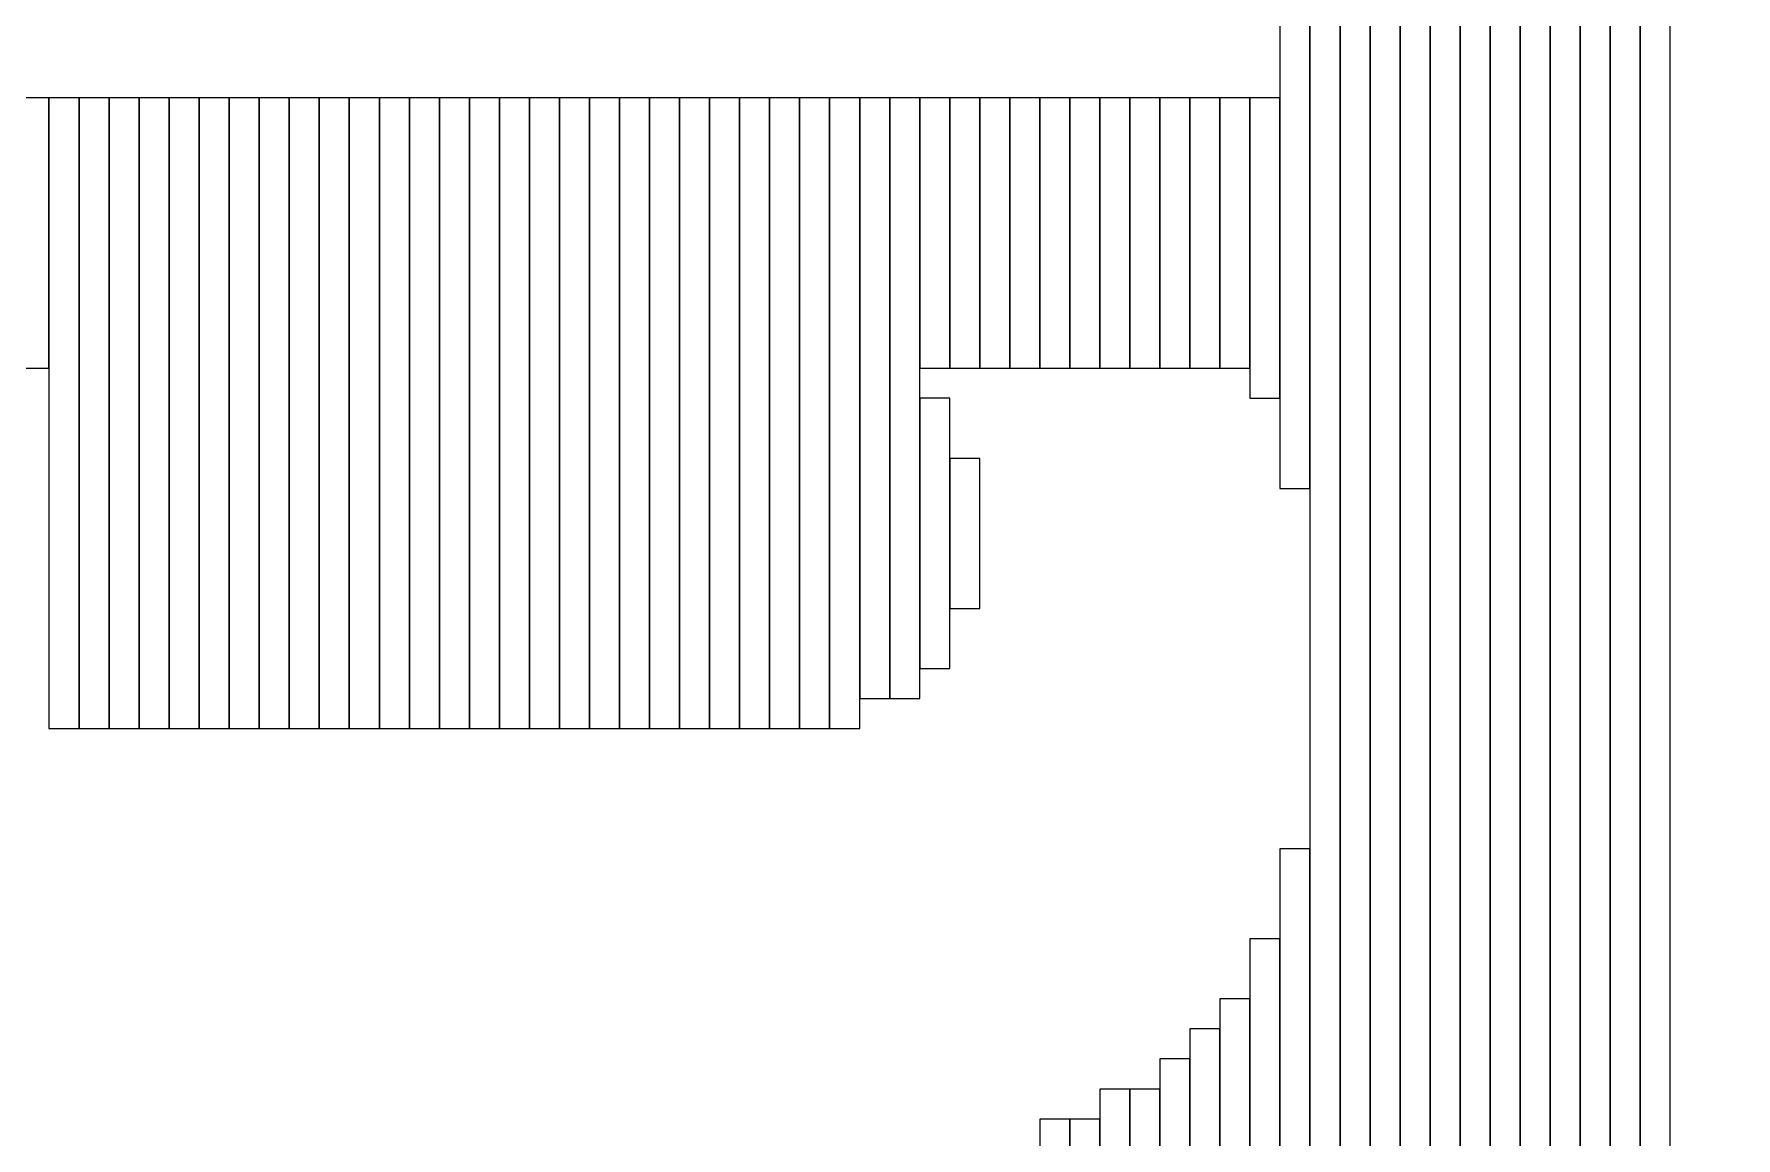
# Model space of a CAD drawing. Header units: millimetres. Extents: x -90 to 99, y -65 to 67.
# Drawn here: x -49.509 to -48.069, y -5.551 to -4.617 of the extents above; entities that cross this region are included whole.
import ezdxf

# ---------------------------------------------------------------- set-up
doc = ezdxf.new("R2010")
doc.units = ezdxf.units.MM
doc.header["$MEASUREMENT"] = 0
doc.layers.add('BG_OUTLINE', color=7, linetype='Continuous')
doc.layers.add('MA_PEN3', color=7, linetype='Continuous')

msp = doc.modelspace()

# ---------------------------------------------------------------- linework, layer by layer
at = {"layer": 'BG_OUTLINE', "color": 3, "lineweight": 9}
msp.add_open_spline([(-71.7269, -61.8795), (-71.7269, -61.8795), (-71.7343, 42.2681), (-71.7343, 42.2681), (-71.7343, 42.2681), (-71.7348, 43.0066), (-71.4419, 43.715), (-70.92, 44.2375), (-70.92, 44.2375), (-70.3982, 44.76), (-69.6866, 45.0538), (-68.9482, 45.0543), (-68.9482, 45.0543), (-68.9482, 45.0543), (75.2046, 45.0543), (75.2046, 45.0543), (75.2046, 45.0543), (76.8319, 45.0552), (78.1763, 43.7805), (78.2661, 42.1556), (78.2661, 42.1556), (78.2661, 42.1556), (78.2661, 31.2814), (78.2661, 31.2814), (78.2661, 31.2814), (78.2661, 31.2814), (72.2646, 31.2814), (72.2646, 31.2814), (72.2646, 31.2814), (72.2646, 31.2814), (72.2646, 26.9814), (72.2646, 26.9814), (72.2646, 26.9814), (72.2646, 26.9814), (78.2661, 26.9814), (78.2661, 26.9814), (78.2661, 26.9814), (78.2661, 26.9814), (78.2661, 18.6553), (78.2661, 18.6553), (78.2661, 18.6553), (78.2661, 18.6553), (72.2496, 18.6553), (72.2496, 18.6553), (72.2496, 18.6553), (72.2496, 18.6553), (72.2496, 14.3553), (72.2496, 14.3553), (72.2496, 14.3553), (72.2496, 14.3553), (78.2661, 14.3553), (78.2661, 14.3553), (78.2661, 14.3553), (78.2661, 14.3553), (78.2661, 9.255), (78.2661, 9.255), (78.2661, 9.255), (78.2661, 9.255), (72.2648, 9.255), (72.2648, 9.255), (72.2648, 9.255), (72.2648, 9.255), (72.2648, 4.955), (72.2648, 4.955), (72.2648, 4.955), (72.2648, 4.955), (78.2661, 4.955), (78.2661, 4.955), (78.2661, 4.955), (78.2661, 4.955), (78.2661, -3.3762), (78.2661, -3.3762), (78.2661, -3.3762), (78.2661, -3.3762), (72.2445, -3.3762), (72.2445, -3.3762), (72.2445, -3.3762), (72.2445, -3.3762), (72.2445, -7.6762), (72.2445, -7.6762), (72.2445, -7.6762), (72.2445, -7.6762), (78.2661, -7.6762), (78.2661, -7.6762), (78.2661, -7.6762), (78.2661, -7.6762), (78.2661, -12.7615), (78.2661, -12.7615), (78.2661, -12.7615), (78.2661, -12.7615), (72.2651, -12.7615), (72.2651, -12.7615), (72.2651, -12.7615), (72.2651, -12.7615), (72.2651, -17.0615), (72.2651, -17.0615), (72.2651, -17.0615), (72.2651, -17.0615), (78.2661, -17.0615), (78.2661, -17.0615), (78.2661, -17.0615), (78.2661, -17.0615), (78.2661, -25.4097), (78.2661, -25.4097), (78.2661, -25.4097), (78.2661, -25.4097), (72.2656, -25.4097), (72.2656, -25.4097), (72.2656, -25.4097), (72.2656, -25.4097), (72.2656, -29.7097), (72.2656, -29.7097), (72.2656, -29.7097), (72.2656, -29.7097), (78.2661, -29.7097), (78.2661, -29.7097), (78.2661, -29.7097), (78.2661, -29.7097), (78.2661, -34.793), (78.2661, -34.793), (78.2661, -34.793), (78.2661, -34.793), (72.2679, -34.793), (72.2679, -34.793), (72.2679, -34.793), (72.2679, -34.793), (72.2679, -39.0929), (72.2679, -39.0929), (72.2679, -39.0929), (72.2679, -39.0929), (78.2661, -39.0929), (78.2661, -39.0929), (78.2661, -39.0929), (78.2661, -39.0929), (78.2661, -47.4269), (78.2661, -47.4269), (78.2661, -47.4269), (78.2661, -47.4269), (72.2679, -47.4269), (72.2679, -47.4269), (72.2679, -47.4269), (72.2679, -47.4269), (72.2679, -51.7269), (72.2679, -51.7269), (72.2679, -51.7269), (72.2679, -51.7269), (78.2661, -51.7269), (78.2661, -51.7269), (78.2661, -51.7269), (78.2661, -51.7269), (78.2661, -51.8138), (78.2661, -51.8138), (78.2661, -51.8138), (78.2661, -51.8138), (78.2656, -61.8468), (78.2656, -61.8468), (78.2656, -61.8468), (78.2661, -62.6669), (77.9407, -63.4536), (77.3612, -64.0339), (77.3612, -64.0339), (76.7817, -64.6142), (75.9915, -64.9405), (75.1713, -64.941), (75.1713, -64.941), (75.1713, -64.941), (-68.6609, -64.9456), (-68.6609, -64.9456), (-68.6609, -64.9456), (-69.4735, -64.9461), (-70.2531, -64.6237), (-70.8281, -64.0495), (-70.8281, -64.0495), (-71.4031, -63.4752), (-71.7264, -62.6922), (-71.7269, -61.8795)], degree=3, knots=[0, 0, 0, 0, 0.022727, 0.022727, 0.022727, 0.022727, 0.045455, 0.045455, 0.045455, 0.045455, 0.068182, 0.068182, 0.068182, 0.068182, 0.090909, 0.090909, 0.090909, 0.090909, 0.113636, 0.113636, 0.113636, 0.113636, 0.136364, 0.136364, 0.136364, 0.136364, 0.159091, 0.159091, 0.159091, 0.159091, 0.181818, 0.181818, 0.181818, 0.181818, 0.204545, 0.204545, 0.204545, 0.204545, 0.227273, 0.227273, 0.227273, 0.227273, 0.25, 0.25, 0.25, 0.25, 0.272727, 0.272727, 0.272727, 0.272727, 0.295455, 0.295455, 0.295455, 0.295455, 0.318182, 0.318182, 0.318182, 0.318182, 0.340909, 0.340909, 0.340909, 0.340909, 0.363636, 0.363636, 0.363636, 0.363636, 0.386364, 0.386364, 0.386364, 0.386364, 0.409091, 0.409091, 0.409091, 0.409091, 0.431818, 0.431818, 0.431818, 0.431818, 0.454545, 0.454545, 0.454545, 0.454545, 0.477273, 0.477273, 0.477273, 0.477273, 0.5, 0.5, 0.5, 0.5, 0.522727, 0.522727, 0.522727, 0.522727, 0.545455, 0.545455, 0.545455, 0.545455, 0.568182, 0.568182, 0.568182, 0.568182, 0.590909, 0.590909, 0.590909, 0.590909, 0.613636, 0.613636, 0.613636, 0.613636, 0.636364, 0.636364, 0.636364, 0.636364, 0.659091, 0.659091, 0.659091, 0.659091, 0.681818, 0.681818, 0.681818, 0.681818, 0.704545, 0.704545, 0.704545, 0.704545, 0.727273, 0.727273, 0.727273, 0.727273, 0.75, 0.75, 0.75, 0.75, 0.772727, 0.772727, 0.772727, 0.772727, 0.795455, 0.795455, 0.795455, 0.795455, 0.818182, 0.818182, 0.818182, 0.818182, 0.840909, 0.840909, 0.840909, 0.840909, 0.863636, 0.863636, 0.863636, 0.863636, 0.886364, 0.886364, 0.886364, 0.886364, 0.909091, 0.909091, 0.909091, 0.909091, 0.931818, 0.931818, 0.931818, 0.931818, 0.954545, 0.954545, 0.954545, 0.954545, 0.977273, 0.977273, 0.977273, 0.977273, 1, 1, 1, 1], dxfattribs=at)
at = {"layer": 'MA_PEN3', "color": 5, "lineweight": 9}
for points in [[(-48.4043, -7.3384), (-48.4043, -7.3384), (-48.4297, -7.3384), (-48.4297, -7.3384), (-48.4297, -7.3384), (-48.4297, -7.3384), (-48.4297, 4.7264), (-48.4297, 4.7264), (-48.4297, 4.7264), (-48.4297, 4.7264), (-48.4043, 4.7264), (-48.4043, 4.7264), (-48.4043, 4.7264), (-48.4043, 4.7264), (-48.4043, -7.3384), (-48.4043, -7.3384)], [(-48.3789, -7.3384), (-48.3789, -7.3384), (-48.4043, -7.3384), (-48.4043, -7.3384), (-48.4043, -7.3384), (-48.4043, -7.3384), (-48.4043, 4.7264), (-48.4043, 4.7264), (-48.4043, 4.7264), (-48.4043, 4.7264), (-48.3789, 4.7264), (-48.3789, 4.7264), (-48.3789, 4.7264), (-48.3789, 4.7264), (-48.3789, -7.3384), (-48.3789, -7.3384)], [(-48.3535, -7.3384), (-48.3535, -7.3384), (-48.3789, -7.3384), (-48.3789, -7.3384), (-48.3789, -7.3384), (-48.3789, -7.3384), (-48.3789, 4.7264), (-48.3789, 4.7264), (-48.3789, 4.7264), (-48.3789, 4.7264), (-48.3535, 4.7264), (-48.3535, 4.7264), (-48.3535, 4.7264), (-48.3535, 4.7264), (-48.3535, -7.3384), (-48.3535, -7.3384)], [(-48.3281, -7.3384), (-48.3281, -7.3384), (-48.3535, -7.3384), (-48.3535, -7.3384), (-48.3535, -7.3384), (-48.3535, -7.3384), (-48.3535, 4.7264), (-48.3535, 4.7264), (-48.3535, 4.7264), (-48.3535, 4.7264), (-48.3281, 4.7264), (-48.3281, 4.7264), (-48.3281, 4.7264), (-48.3281, 4.7264), (-48.3281, -7.3384), (-48.3281, -7.3384)], [(-48.3027, -7.3384), (-48.3027, -7.3384), (-48.3281, -7.3384), (-48.3281, -7.3384), (-48.3281, -7.3384), (-48.3281, -7.3384), (-48.3281, 4.7264), (-48.3281, 4.7264), (-48.3281, 4.7264), (-48.3281, 4.7264), (-48.3027, 4.7264), (-48.3027, 4.7264), (-48.3027, 4.7264), (-48.3027, 4.7264), (-48.3027, -7.3384), (-48.3027, -7.3384)], [(-48.2773, -7.3384), (-48.2773, -7.3384), (-48.3027, -7.3384), (-48.3027, -7.3384), (-48.3027, -7.3384), (-48.3027, -7.3384), (-48.3027, 4.7264), (-48.3027, 4.7264), (-48.3027, 4.7264), (-48.3027, 4.7264), (-48.2773, 4.7264), (-48.2773, 4.7264), (-48.2773, 4.7264), (-48.2773, 4.7264), (-48.2773, -7.3384), (-48.2773, -7.3384)], [(-48.2519, -7.3384), (-48.2519, -7.3384), (-48.2773, -7.3384), (-48.2773, -7.3384), (-48.2773, -7.3384), (-48.2773, -7.3384), (-48.2773, 4.7264), (-48.2773, 4.7264), (-48.2773, 4.7264), (-48.2773, 4.7264), (-48.2519, 4.7264), (-48.2519, 4.7264), (-48.2519, 4.7264), (-48.2519, 4.7264), (-48.2519, -7.3384), (-48.2519, -7.3384)], [(-48.2265, -7.3384), (-48.2265, -7.3384), (-48.2519, -7.3384), (-48.2519, -7.3384), (-48.2519, -7.3384), (-48.2519, -7.3384), (-48.2519, 4.7264), (-48.2519, 4.7264), (-48.2519, 4.7264), (-48.2519, 4.7264), (-48.2265, 4.7264), (-48.2265, 4.7264), (-48.2265, 4.7264), (-48.2265, 4.7264), (-48.2265, -7.3384), (-48.2265, -7.3384)], [(-48.2011, -7.3384), (-48.2011, -7.3384), (-48.2265, -7.3384), (-48.2265, -7.3384), (-48.2265, -7.3384), (-48.2265, -7.3384), (-48.2265, 4.7264), (-48.2265, 4.7264), (-48.2265, 4.7264), (-48.2265, 4.7264), (-48.2011, 4.7264), (-48.2011, 4.7264), (-48.2011, 4.7264), (-48.2011, 4.7264), (-48.2011, -7.3384), (-48.2011, -7.3384)], [(-48.1757, -7.3384), (-48.1757, -7.3384), (-48.2011, -7.3384), (-48.2011, -7.3384), (-48.2011, -7.3384), (-48.2011, -7.3384), (-48.2011, 4.7264), (-48.2011, 4.7264), (-48.2011, 4.7264), (-48.2011, 4.7264), (-48.1757, 4.7264), (-48.1757, 4.7264), (-48.1757, 4.7264), (-48.1757, 4.7264), (-48.1757, -7.3384), (-48.1757, -7.3384)], [(-48.1503, -7.3384), (-48.1503, -7.3384), (-48.1757, -7.3384), (-48.1757, -7.3384), (-48.1757, -7.3384), (-48.1757, -7.3384), (-48.1757, 4.7264), (-48.1757, 4.7264), (-48.1757, 4.7264), (-48.1757, 4.7264), (-48.1503, 4.7264), (-48.1503, 4.7264), (-48.1503, 4.7264), (-48.1503, 4.7264), (-48.1503, -7.3384), (-48.1503, -7.3384)], [(-48.1249, -7.3384), (-48.1249, -7.3384), (-48.1503, -7.3384), (-48.1503, -7.3384), (-48.1503, -7.3384), (-48.1503, -7.3384), (-48.1503, 4.7264), (-48.1503, 4.7264), (-48.1503, 4.7264), (-48.1503, 4.7264), (-48.1249, 4.7264), (-48.1249, 4.7264), (-48.1249, 4.7264), (-48.1249, 4.7264), (-48.1249, -7.3384), (-48.1249, -7.3384)], [(-48.4297, -5.0016), (-48.4297, -5.0016), (-48.4551, -5.0016), (-48.4551, -5.0016), (-48.4551, -5.0016), (-48.4551, -5.0016), (-48.4551, -2.6648), (-48.4551, -2.6648), (-48.4551, -2.6648), (-48.4551, -2.6648), (-48.4297, -2.6648), (-48.4297, -2.6648), (-48.4297, -2.6648), (-48.4297, -2.6648), (-48.4297, -5.0016), (-48.4297, -5.0016)], [(-49.4966, -4.9), (-49.4966, -4.9), (-49.5219, -4.9), (-49.5219, -4.9), (-49.5219, -4.9), (-49.5219, -4.9), (-49.5219, -4.6714), (-49.5219, -4.6714), (-49.5219, -4.6714), (-49.5219, -4.6714), (-49.4966, -4.6714), (-49.4966, -4.6714), (-49.4966, -4.6714), (-49.4966, -4.6714), (-49.4966, -4.9), (-49.4966, -4.9)], [(-49.4711, -5.2048), (-49.4711, -5.2048), (-49.4966, -5.2048), (-49.4966, -5.2048), (-49.4966, -5.2048), (-49.4966, -5.2048), (-49.4966, -4.6714), (-49.4966, -4.6714), (-49.4966, -4.6714), (-49.4966, -4.6714), (-49.4711, -4.6714), (-49.4711, -4.6714), (-49.4711, -4.6714), (-49.4711, -4.6714), (-49.4711, -5.2048), (-49.4711, -5.2048)], [(-49.4457, -5.2048), (-49.4457, -5.2048), (-49.4711, -5.2048), (-49.4711, -5.2048), (-49.4711, -5.2048), (-49.4711, -5.2048), (-49.4711, -4.6714), (-49.4711, -4.6714), (-49.4711, -4.6714), (-49.4711, -4.6714), (-49.4457, -4.6714), (-49.4457, -4.6714), (-49.4457, -4.6714), (-49.4457, -4.6714), (-49.4457, -5.2048), (-49.4457, -5.2048)], [(-49.4204, -5.2048), (-49.4204, -5.2048), (-49.4457, -5.2048), (-49.4457, -5.2048), (-49.4457, -5.2048), (-49.4457, -5.2048), (-49.4457, -4.6714), (-49.4457, -4.6714), (-49.4457, -4.6714), (-49.4457, -4.6714), (-49.4204, -4.6714), (-49.4204, -4.6714), (-49.4204, -4.6714), (-49.4204, -4.6714), (-49.4204, -5.2048), (-49.4204, -5.2048)], [(-49.3949, -5.2048), (-49.3949, -5.2048), (-49.4204, -5.2048), (-49.4204, -5.2048), (-49.4204, -5.2048), (-49.4204, -5.2048), (-49.4204, -4.6714), (-49.4204, -4.6714), (-49.4204, -4.6714), (-49.4204, -4.6714), (-49.3949, -4.6714), (-49.3949, -4.6714), (-49.3949, -4.6714), (-49.3949, -4.6714), (-49.3949, -5.2048), (-49.3949, -5.2048)], [(-49.3695, -5.2048), (-49.3695, -5.2048), (-49.3949, -5.2048), (-49.3949, -5.2048), (-49.3949, -5.2048), (-49.3949, -5.2048), (-49.3949, -4.6714), (-49.3949, -4.6714), (-49.3949, -4.6714), (-49.3949, -4.6714), (-49.3695, -4.6714), (-49.3695, -4.6714), (-49.3695, -4.6714), (-49.3695, -4.6714), (-49.3695, -5.2048), (-49.3695, -5.2048)], [(-49.3442, -5.2048), (-49.3442, -5.2048), (-49.3695, -5.2048), (-49.3695, -5.2048), (-49.3695, -5.2048), (-49.3695, -5.2048), (-49.3695, -4.6714), (-49.3695, -4.6714), (-49.3695, -4.6714), (-49.3695, -4.6714), (-49.3442, -4.6714), (-49.3442, -4.6714), (-49.3442, -4.6714), (-49.3442, -4.6714), (-49.3442, -5.2048), (-49.3442, -5.2048)], [(-49.3187, -5.2048), (-49.3187, -5.2048), (-49.3442, -5.2048), (-49.3442, -5.2048), (-49.3442, -5.2048), (-49.3442, -5.2048), (-49.3442, -4.6714), (-49.3442, -4.6714), (-49.3442, -4.6714), (-49.3442, -4.6714), (-49.3187, -4.6714), (-49.3187, -4.6714), (-49.3187, -4.6714), (-49.3187, -4.6714), (-49.3187, -5.2048), (-49.3187, -5.2048)], [(-49.2933, -5.2048), (-49.2933, -5.2048), (-49.3187, -5.2048), (-49.3187, -5.2048), (-49.3187, -5.2048), (-49.3187, -5.2048), (-49.3187, -4.6714), (-49.3187, -4.6714), (-49.3187, -4.6714), (-49.3187, -4.6714), (-49.2933, -4.6714), (-49.2933, -4.6714), (-49.2933, -4.6714), (-49.2933, -4.6714), (-49.2933, -5.2048), (-49.2933, -5.2048)], [(-49.268, -5.2048), (-49.268, -5.2048), (-49.2933, -5.2048), (-49.2933, -5.2048), (-49.2933, -5.2048), (-49.2933, -5.2048), (-49.2933, -4.6714), (-49.2933, -4.6714), (-49.2933, -4.6714), (-49.2933, -4.6714), (-49.268, -4.6714), (-49.268, -4.6714), (-49.268, -4.6714), (-49.268, -4.6714), (-49.268, -5.2048), (-49.268, -5.2048)], [(-49.2425, -5.2048), (-49.2425, -5.2048), (-49.268, -5.2048), (-49.268, -5.2048), (-49.268, -5.2048), (-49.268, -5.2048), (-49.268, -4.6714), (-49.268, -4.6714), (-49.268, -4.6714), (-49.268, -4.6714), (-49.2425, -4.6714), (-49.2425, -4.6714), (-49.2425, -4.6714), (-49.2425, -4.6714), (-49.2425, -5.2048), (-49.2425, -5.2048)], [(-49.2171, -5.2048), (-49.2171, -5.2048), (-49.2425, -5.2048), (-49.2425, -5.2048), (-49.2425, -5.2048), (-49.2425, -5.2048), (-49.2425, -4.6714), (-49.2425, -4.6714), (-49.2425, -4.6714), (-49.2425, -4.6714), (-49.2171, -4.6714), (-49.2171, -4.6714), (-49.2171, -4.6714), (-49.2171, -4.6714), (-49.2171, -5.2048), (-49.2171, -5.2048)], [(-49.1917, -5.2048), (-49.1917, -5.2048), (-49.2171, -5.2048), (-49.2171, -5.2048), (-49.2171, -5.2048), (-49.2171, -5.2048), (-49.2171, -4.6714), (-49.2171, -4.6714), (-49.2171, -4.6714), (-49.2171, -4.6714), (-49.1917, -4.6714), (-49.1917, -4.6714), (-49.1917, -4.6714), (-49.1917, -4.6714), (-49.1917, -5.2048), (-49.1917, -5.2048)], [(-49.1663, -5.2048), (-49.1663, -5.2048), (-49.1917, -5.2048), (-49.1917, -5.2048), (-49.1917, -5.2048), (-49.1917, -5.2048), (-49.1917, -4.6714), (-49.1917, -4.6714), (-49.1917, -4.6714), (-49.1917, -4.6714), (-49.1663, -4.6714), (-49.1663, -4.6714), (-49.1663, -4.6714), (-49.1663, -4.6714), (-49.1663, -5.2048), (-49.1663, -5.2048)], [(-49.1409, -5.2048), (-49.1409, -5.2048), (-49.1663, -5.2048), (-49.1663, -5.2048), (-49.1663, -5.2048), (-49.1663, -5.2048), (-49.1663, -4.6714), (-49.1663, -4.6714), (-49.1663, -4.6714), (-49.1663, -4.6714), (-49.1409, -4.6714), (-49.1409, -4.6714), (-49.1409, -4.6714), (-49.1409, -4.6714), (-49.1409, -5.2048), (-49.1409, -5.2048)], [(-49.1155, -5.2048), (-49.1155, -5.2048), (-49.1409, -5.2048), (-49.1409, -5.2048), (-49.1409, -5.2048), (-49.1409, -5.2048), (-49.1409, -4.6714), (-49.1409, -4.6714), (-49.1409, -4.6714), (-49.1409, -4.6714), (-49.1155, -4.6714), (-49.1155, -4.6714), (-49.1155, -4.6714), (-49.1155, -4.6714), (-49.1155, -5.2048), (-49.1155, -5.2048)], [(-49.0901, -5.2048), (-49.0901, -5.2048), (-49.1155, -5.2048), (-49.1155, -5.2048), (-49.1155, -5.2048), (-49.1155, -5.2048), (-49.1155, -4.6714), (-49.1155, -4.6714), (-49.1155, -4.6714), (-49.1155, -4.6714), (-49.0901, -4.6714), (-49.0901, -4.6714), (-49.0901, -4.6714), (-49.0901, -4.6714), (-49.0901, -5.2048), (-49.0901, -5.2048)], [(-49.0647, -5.2048), (-49.0647, -5.2048), (-49.0901, -5.2048), (-49.0901, -5.2048), (-49.0901, -5.2048), (-49.0901, -5.2048), (-49.0901, -4.6714), (-49.0901, -4.6714), (-49.0901, -4.6714), (-49.0901, -4.6714), (-49.0647, -4.6714), (-49.0647, -4.6714), (-49.0647, -4.6714), (-49.0647, -4.6714), (-49.0647, -5.2048), (-49.0647, -5.2048)], [(-49.0393, -5.2048), (-49.0393, -5.2048), (-49.0647, -5.2048), (-49.0647, -5.2048), (-49.0647, -5.2048), (-49.0647, -5.2048), (-49.0647, -4.6714), (-49.0647, -4.6714), (-49.0647, -4.6714), (-49.0647, -4.6714), (-49.0393, -4.6714), (-49.0393, -4.6714), (-49.0393, -4.6714), (-49.0393, -4.6714), (-49.0393, -5.2048), (-49.0393, -5.2048)], [(-49.0139, -5.2048), (-49.0139, -5.2048), (-49.0393, -5.2048), (-49.0393, -5.2048), (-49.0393, -5.2048), (-49.0393, -5.2048), (-49.0393, -4.6714), (-49.0393, -4.6714), (-49.0393, -4.6714), (-49.0393, -4.6714), (-49.0139, -4.6714), (-49.0139, -4.6714), (-49.0139, -4.6714), (-49.0139, -4.6714), (-49.0139, -5.2048), (-49.0139, -5.2048)], [(-48.9885, -5.2048), (-48.9885, -5.2048), (-49.0139, -5.2048), (-49.0139, -5.2048), (-49.0139, -5.2048), (-49.0139, -5.2048), (-49.0139, -4.6714), (-49.0139, -4.6714), (-49.0139, -4.6714), (-49.0139, -4.6714), (-48.9885, -4.6714), (-48.9885, -4.6714), (-48.9885, -4.6714), (-48.9885, -4.6714), (-48.9885, -5.2048), (-48.9885, -5.2048)], [(-48.9631, -5.2048), (-48.9631, -5.2048), (-48.9885, -5.2048), (-48.9885, -5.2048), (-48.9885, -5.2048), (-48.9885, -5.2048), (-48.9885, -4.6714), (-48.9885, -4.6714), (-48.9885, -4.6714), (-48.9885, -4.6714), (-48.9631, -4.6714), (-48.9631, -4.6714), (-48.9631, -4.6714), (-48.9631, -4.6714), (-48.9631, -5.2048), (-48.9631, -5.2048)], [(-48.9377, -5.2048), (-48.9377, -5.2048), (-48.9631, -5.2048), (-48.9631, -5.2048), (-48.9631, -5.2048), (-48.9631, -5.2048), (-48.9631, -4.6714), (-48.9631, -4.6714), (-48.9631, -4.6714), (-48.9631, -4.6714), (-48.9377, -4.6714), (-48.9377, -4.6714), (-48.9377, -4.6714), (-48.9377, -4.6714), (-48.9377, -5.2048), (-48.9377, -5.2048)], [(-48.9123, -5.2048), (-48.9123, -5.2048), (-48.9377, -5.2048), (-48.9377, -5.2048), (-48.9377, -5.2048), (-48.9377, -5.2048), (-48.9377, -4.6714), (-48.9377, -4.6714), (-48.9377, -4.6714), (-48.9377, -4.6714), (-48.9123, -4.6714), (-48.9123, -4.6714), (-48.9123, -4.6714), (-48.9123, -4.6714), (-48.9123, -5.2048), (-48.9123, -5.2048)], [(-48.8869, -5.2048), (-48.8869, -5.2048), (-48.9123, -5.2048), (-48.9123, -5.2048), (-48.9123, -5.2048), (-48.9123, -5.2048), (-48.9123, -4.6714), (-48.9123, -4.6714), (-48.9123, -4.6714), (-48.9123, -4.6714), (-48.8869, -4.6714), (-48.8869, -4.6714), (-48.8869, -4.6714), (-48.8869, -4.6714), (-48.8869, -5.2048), (-48.8869, -5.2048)], [(-48.8615, -5.2048), (-48.8615, -5.2048), (-48.8869, -5.2048), (-48.8869, -5.2048), (-48.8869, -5.2048), (-48.8869, -5.2048), (-48.8869, -4.6714), (-48.8869, -4.6714), (-48.8869, -4.6714), (-48.8869, -4.6714), (-48.8615, -4.6714), (-48.8615, -4.6714), (-48.8615, -4.6714), (-48.8615, -4.6714), (-48.8615, -5.2048), (-48.8615, -5.2048)], [(-48.8361, -5.2048), (-48.8361, -5.2048), (-48.8615, -5.2048), (-48.8615, -5.2048), (-48.8615, -5.2048), (-48.8615, -5.2048), (-48.8615, -4.6714), (-48.8615, -4.6714), (-48.8615, -4.6714), (-48.8615, -4.6714), (-48.8361, -4.6714), (-48.8361, -4.6714), (-48.8361, -4.6714), (-48.8361, -4.6714), (-48.8361, -5.2048), (-48.8361, -5.2048)], [(-48.8107, -5.2048), (-48.8107, -5.2048), (-48.8361, -5.2048), (-48.8361, -5.2048), (-48.8361, -5.2048), (-48.8361, -5.2048), (-48.8361, -4.6714), (-48.8361, -4.6714), (-48.8361, -4.6714), (-48.8361, -4.6714), (-48.8107, -4.6714), (-48.8107, -4.6714), (-48.8107, -4.6714), (-48.8107, -4.6714), (-48.8107, -5.2048), (-48.8107, -5.2048)], [(-48.7853, -5.1794), (-48.7853, -5.1794), (-48.8107, -5.1794), (-48.8107, -5.1794), (-48.8107, -5.1794), (-48.8107, -5.1794), (-48.8107, -4.6714), (-48.8107, -4.6714), (-48.8107, -4.6714), (-48.8107, -4.6714), (-48.7853, -4.6714), (-48.7853, -4.6714), (-48.7853, -4.6714), (-48.7853, -4.6714), (-48.7853, -5.1794), (-48.7853, -5.1794)], [(-48.7599, -5.1794), (-48.7599, -5.1794), (-48.7853, -5.1794), (-48.7853, -5.1794), (-48.7853, -5.1794), (-48.7853, -5.1794), (-48.7853, -4.6714), (-48.7853, -4.6714), (-48.7853, -4.6714), (-48.7853, -4.6714), (-48.7599, -4.6714), (-48.7599, -4.6714), (-48.7599, -4.6714), (-48.7599, -4.6714), (-48.7599, -5.1794), (-48.7599, -5.1794)], [(-48.7345, -4.9), (-48.7345, -4.9), (-48.7599, -4.9), (-48.7599, -4.9), (-48.7599, -4.9), (-48.7599, -4.9), (-48.7599, -4.6714), (-48.7599, -4.6714), (-48.7599, -4.6714), (-48.7599, -4.6714), (-48.7345, -4.6714), (-48.7345, -4.6714), (-48.7345, -4.6714), (-48.7345, -4.6714), (-48.7345, -4.9), (-48.7345, -4.9)], [(-48.7091, -4.9), (-48.7091, -4.9), (-48.7345, -4.9), (-48.7345, -4.9), (-48.7345, -4.9), (-48.7345, -4.9), (-48.7345, -4.6714), (-48.7345, -4.6714), (-48.7345, -4.6714), (-48.7345, -4.6714), (-48.7091, -4.6714), (-48.7091, -4.6714), (-48.7091, -4.6714), (-48.7091, -4.6714), (-48.7091, -4.9), (-48.7091, -4.9)], [(-48.6837, -4.9), (-48.6837, -4.9), (-48.7091, -4.9), (-48.7091, -4.9), (-48.7091, -4.9), (-48.7091, -4.9), (-48.7091, -4.6714), (-48.7091, -4.6714), (-48.7091, -4.6714), (-48.7091, -4.6714), (-48.6837, -4.6714), (-48.6837, -4.6714), (-48.6837, -4.6714), (-48.6837, -4.6714), (-48.6837, -4.9), (-48.6837, -4.9)], [(-48.6583, -4.9), (-48.6583, -4.9), (-48.6837, -4.9), (-48.6837, -4.9), (-48.6837, -4.9), (-48.6837, -4.9), (-48.6837, -4.6714), (-48.6837, -4.6714), (-48.6837, -4.6714), (-48.6837, -4.6714), (-48.6583, -4.6714), (-48.6583, -4.6714), (-48.6583, -4.6714), (-48.6583, -4.6714), (-48.6583, -4.9), (-48.6583, -4.9)], [(-48.6329, -4.9), (-48.6329, -4.9), (-48.6583, -4.9), (-48.6583, -4.9), (-48.6583, -4.9), (-48.6583, -4.9), (-48.6583, -4.6714), (-48.6583, -4.6714), (-48.6583, -4.6714), (-48.6583, -4.6714), (-48.6329, -4.6714), (-48.6329, -4.6714), (-48.6329, -4.6714), (-48.6329, -4.6714), (-48.6329, -4.9), (-48.6329, -4.9)], [(-48.6075, -4.9), (-48.6075, -4.9), (-48.6329, -4.9), (-48.6329, -4.9), (-48.6329, -4.9), (-48.6329, -4.9), (-48.6329, -4.6714), (-48.6329, -4.6714), (-48.6329, -4.6714), (-48.6329, -4.6714), (-48.6075, -4.6714), (-48.6075, -4.6714), (-48.6075, -4.6714), (-48.6075, -4.6714), (-48.6075, -4.9), (-48.6075, -4.9)], [(-48.5821, -4.9), (-48.5821, -4.9), (-48.6075, -4.9), (-48.6075, -4.9), (-48.6075, -4.9), (-48.6075, -4.9), (-48.6075, -4.6714), (-48.6075, -4.6714), (-48.6075, -4.6714), (-48.6075, -4.6714), (-48.5821, -4.6714), (-48.5821, -4.6714), (-48.5821, -4.6714), (-48.5821, -4.6714), (-48.5821, -4.9), (-48.5821, -4.9)], [(-48.5567, -4.9), (-48.5567, -4.9), (-48.5821, -4.9), (-48.5821, -4.9), (-48.5821, -4.9), (-48.5821, -4.9), (-48.5821, -4.6714), (-48.5821, -4.6714), (-48.5821, -4.6714), (-48.5821, -4.6714), (-48.5567, -4.6714), (-48.5567, -4.6714), (-48.5567, -4.6714), (-48.5567, -4.6714), (-48.5567, -4.9), (-48.5567, -4.9)], [(-48.5313, -4.9), (-48.5313, -4.9), (-48.5567, -4.9), (-48.5567, -4.9), (-48.5567, -4.9), (-48.5567, -4.9), (-48.5567, -4.6714), (-48.5567, -4.6714), (-48.5567, -4.6714), (-48.5567, -4.6714), (-48.5313, -4.6714), (-48.5313, -4.6714), (-48.5313, -4.6714), (-48.5313, -4.6714), (-48.5313, -4.9), (-48.5313, -4.9)], [(-48.5059, -4.9), (-48.5059, -4.9), (-48.5313, -4.9), (-48.5313, -4.9), (-48.5313, -4.9), (-48.5313, -4.9), (-48.5313, -4.6714), (-48.5313, -4.6714), (-48.5313, -4.6714), (-48.5313, -4.6714), (-48.5059, -4.6714), (-48.5059, -4.6714), (-48.5059, -4.6714), (-48.5059, -4.6714), (-48.5059, -4.9), (-48.5059, -4.9)], [(-48.4805, -4.9), (-48.4805, -4.9), (-48.5059, -4.9), (-48.5059, -4.9), (-48.5059, -4.9), (-48.5059, -4.9), (-48.5059, -4.6714), (-48.5059, -4.6714), (-48.5059, -4.6714), (-48.5059, -4.6714), (-48.4805, -4.6714), (-48.4805, -4.6714), (-48.4805, -4.6714), (-48.4805, -4.6714), (-48.4805, -4.9), (-48.4805, -4.9)], [(-48.4551, -4.9254), (-48.4551, -4.9254), (-48.4805, -4.9254), (-48.4805, -4.9254), (-48.4805, -4.9254), (-48.4805, -4.9254), (-48.4805, -4.6714), (-48.4805, -4.6714), (-48.4805, -4.6714), (-48.4805, -4.6714), (-48.4551, -4.6714), (-48.4551, -4.6714), (-48.4551, -4.6714), (-48.4551, -4.6714), (-48.4551, -4.9254), (-48.4551, -4.9254)], [(-48.7345, -5.154), (-48.7345, -5.154), (-48.7599, -5.154), (-48.7599, -5.154), (-48.7599, -5.154), (-48.7599, -5.154), (-48.7599, -4.9254), (-48.7599, -4.9254), (-48.7599, -4.9254), (-48.7599, -4.9254), (-48.7345, -4.9254), (-48.7345, -4.9254), (-48.7345, -4.9254), (-48.7345, -4.9254), (-48.7345, -5.154), (-48.7345, -5.154)], [(-48.7091, -5.1032), (-48.7091, -5.1032), (-48.7345, -5.1032), (-48.7345, -5.1032), (-48.7345, -5.1032), (-48.7345, -5.1032), (-48.7345, -4.9762), (-48.7345, -4.9762), (-48.7345, -4.9762), (-48.7345, -4.9762), (-48.7091, -4.9762), (-48.7091, -4.9762), (-48.7091, -4.9762), (-48.7091, -4.9762), (-48.7091, -5.1032), (-48.7091, -5.1032)], [(-48.4297, -7.3384), (-48.4297, -7.3384), (-48.4551, -7.3384), (-48.4551, -7.3384), (-48.4551, -7.3384), (-48.4551, -7.3384), (-48.4551, -5.3064), (-48.4551, -5.3064), (-48.4551, -5.3064), (-48.4551, -5.3064), (-48.4297, -5.3064), (-48.4297, -5.3064), (-48.4297, -5.3064), (-48.4297, -5.3064), (-48.4297, -7.3384), (-48.4297, -7.3384)], [(-48.4551, -5.9668), (-48.4551, -5.9668), (-48.4805, -5.9668), (-48.4805, -5.9668), (-48.4805, -5.9668), (-48.4805, -5.9668), (-48.4805, -5.3826), (-48.4805, -5.3826), (-48.4805, -5.3826), (-48.4805, -5.3826), (-48.4551, -5.3826), (-48.4551, -5.3826), (-48.4551, -5.3826), (-48.4551, -5.3826), (-48.4551, -5.9668), (-48.4551, -5.9668)], [(-48.4805, -5.9668), (-48.4805, -5.9668), (-48.5059, -5.9668), (-48.5059, -5.9668), (-48.5059, -5.9668), (-48.5059, -5.9668), (-48.5059, -5.4334), (-48.5059, -5.4334), (-48.5059, -5.4334), (-48.5059, -5.4334), (-48.4805, -5.4334), (-48.4805, -5.4334), (-48.4805, -5.4334), (-48.4805, -5.4334), (-48.4805, -5.9668), (-48.4805, -5.9668)], [(-48.5059, -5.9668), (-48.5059, -5.9668), (-48.5313, -5.9668), (-48.5313, -5.9668), (-48.5313, -5.9668), (-48.5313, -5.9668), (-48.5313, -5.4588), (-48.5313, -5.4588), (-48.5313, -5.4588), (-48.5313, -5.4588), (-48.5059, -5.4588), (-48.5059, -5.4588), (-48.5059, -5.4588), (-48.5059, -5.4588), (-48.5059, -5.9668), (-48.5059, -5.9668)], [(-48.5313, -5.9668), (-48.5313, -5.9668), (-48.5567, -5.9668), (-48.5567, -5.9668), (-48.5567, -5.9668), (-48.5567, -5.9668), (-48.5567, -5.4842), (-48.5567, -5.4842), (-48.5567, -5.4842), (-48.5567, -5.4842), (-48.5313, -5.4842), (-48.5313, -5.4842), (-48.5313, -5.4842), (-48.5313, -5.4842), (-48.5313, -5.9668), (-48.5313, -5.9668)], [(-48.5821, -5.9668), (-48.5821, -5.9668), (-48.6075, -5.9668), (-48.6075, -5.9668), (-48.6075, -5.9668), (-48.6075, -5.9668), (-48.6075, -5.5096), (-48.6075, -5.5096), (-48.6075, -5.5096), (-48.6075, -5.5096), (-48.5821, -5.5096), (-48.5821, -5.5096), (-48.5821, -5.5096), (-48.5821, -5.5096), (-48.5821, -5.9668), (-48.5821, -5.9668)], [(-48.5567, -5.9668), (-48.5567, -5.9668), (-48.5821, -5.9668), (-48.5821, -5.9668), (-48.5821, -5.9668), (-48.5821, -5.9668), (-48.5821, -5.5096), (-48.5821, -5.5096), (-48.5821, -5.5096), (-48.5821, -5.5096), (-48.5567, -5.5096), (-48.5567, -5.5096), (-48.5567, -5.5096), (-48.5567, -5.5096), (-48.5567, -5.9668), (-48.5567, -5.9668)], [(-48.6329, -5.9668), (-48.6329, -5.9668), (-48.6583, -5.9668), (-48.6583, -5.9668), (-48.6583, -5.9668), (-48.6583, -5.9668), (-48.6583, -5.535), (-48.6583, -5.535), (-48.6583, -5.535), (-48.6583, -5.535), (-48.6329, -5.535), (-48.6329, -5.535), (-48.6329, -5.535), (-48.6329, -5.535), (-48.6329, -5.9668), (-48.6329, -5.9668)], [(-48.6075, -5.9668), (-48.6075, -5.9668), (-48.6329, -5.9668), (-48.6329, -5.9668), (-48.6329, -5.9668), (-48.6329, -5.9668), (-48.6329, -5.535), (-48.6329, -5.535), (-48.6329, -5.535), (-48.6329, -5.535), (-48.6075, -5.535), (-48.6075, -5.535), (-48.6075, -5.535), (-48.6075, -5.535), (-48.6075, -5.9668), (-48.6075, -5.9668)]]:
    msp.add_open_spline(points, degree=3, knots=[0, 0, 0, 0, 0.25, 0.25, 0.25, 0.25, 0.5, 0.5, 0.5, 0.5, 0.75, 0.75, 0.75, 0.75, 1, 1, 1, 1], dxfattribs=at)

doc.saveas('drawing.dxf')
